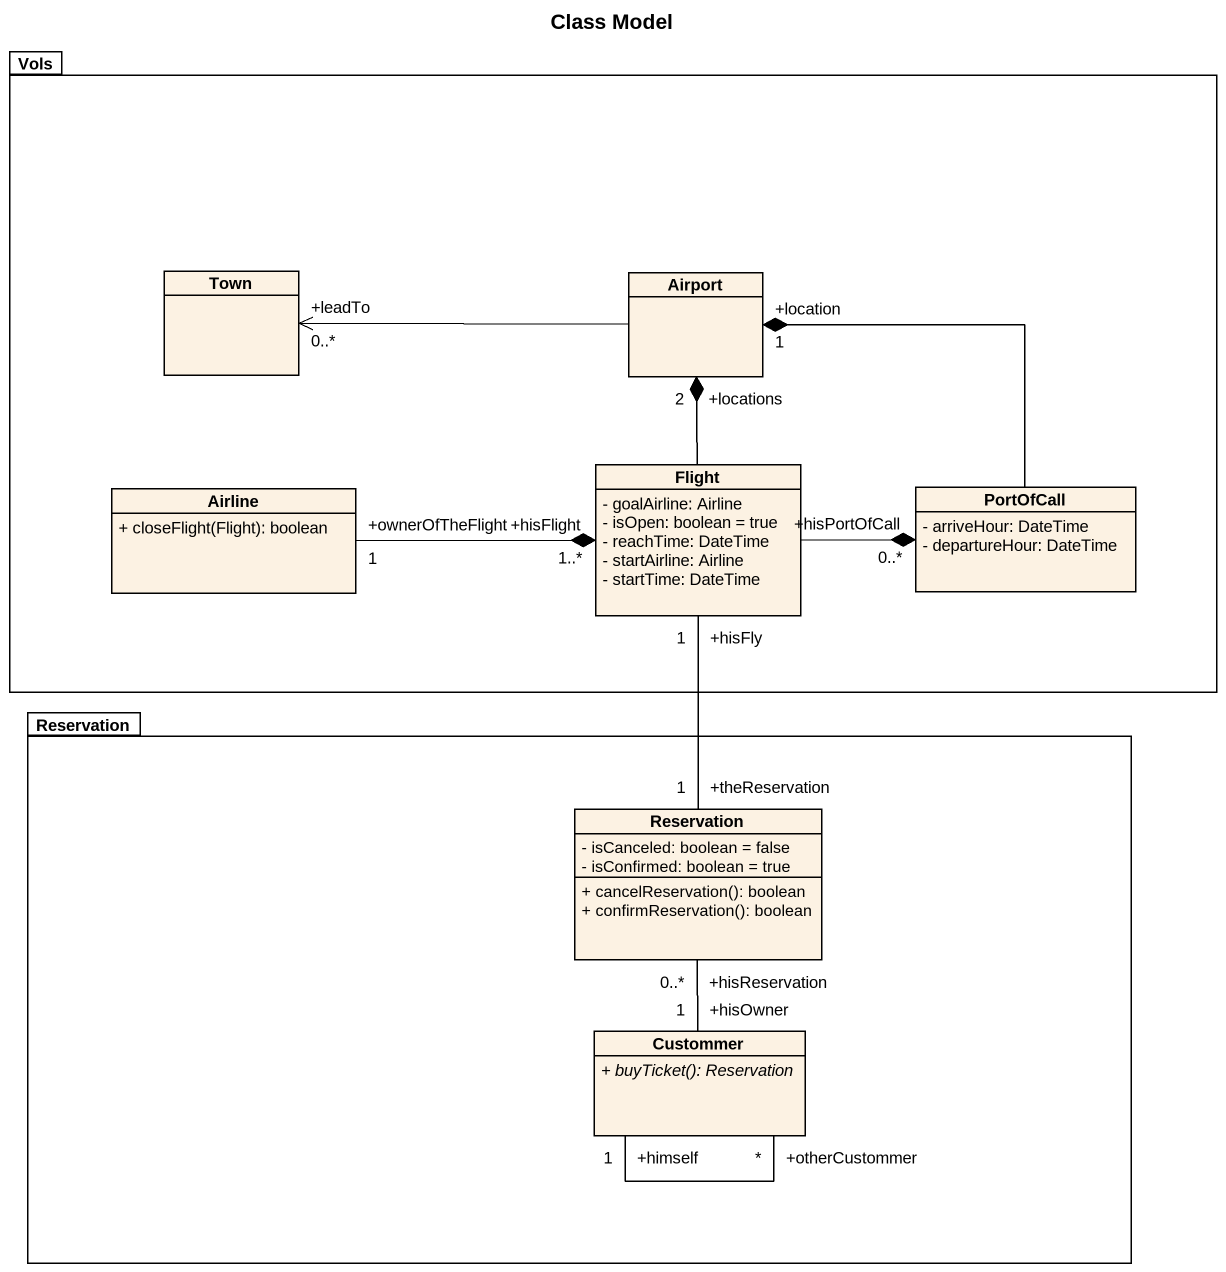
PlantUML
@startuml
title Class Model
hide circle
hide empty members
skinparam classAttributeIconSize 0
package Vols {
  class Town
  class Airport
  class Flight {
    - goalAirline: Airline
    - isOpen: boolean = true
    - reachTime: DateTime
    - startAirline: Airline
    - startTime: DateTime
  }
  class Airline {
    + closeFlight(Flight): boolean
  }
  class PortOfCall {
    - arriveHour: DateTime
    - departureHour: DateTime
  }
}
package Reservation {
  class "Reservation" as Reservation_2 {
    - isCanceled: boolean = false
    - isConfirmed: boolean = true
    + cancelReservation(): boolean
    + confirmReservation(): boolean
  }
  class Custommer {
    {abstract} + buyTicket(): Reservation
  }
}
Airport -left-> "+leadTo\n0..*" Town
Flight -up-* "+locations\n2" Airport
Flight -right-* "+hisPortOfCall\n0..*" PortOfCall
Airline "+ownerOfTheFlight\n1" -right-* "+hisFlight\n1..*" Flight
PortOfCall -up-* "+location\n1" Airport
Reservation_2 "+theReservation\n1" -up- "+hisFly\n1" Flight
Custommer "+hisOwner\n1" -up- "+hisReservation\n0..*" Reservation_2
Custommer "+himself\n1" -- "+otherCustommer\n*" Custommer
@enduml
